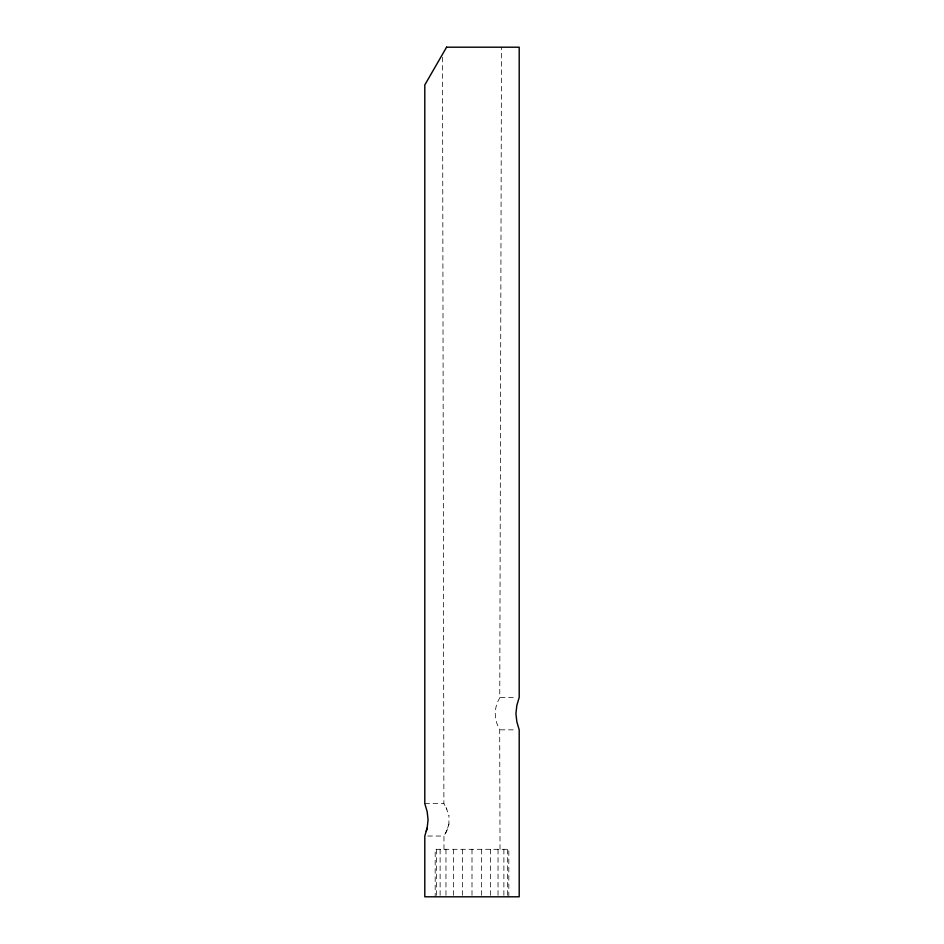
<?xml version="1.0" encoding="UTF-8"?>
<svg xmlns="http://www.w3.org/2000/svg" width="944" height="944" viewBox="0 0 944 944"><rect width="100%" height="100%" fill="white"/><g stroke="black" fill="none" stroke-linecap="round" stroke-linejoin="round"><path stroke-width="0.71" stroke-dasharray="4.72 3.54" d="M500.025 849.305L499.695 729.275C493.759 719.729 493.806 707.469 499.754 697.935L501.5 47.2M443.975 849.305L443.951 836.03L446.642 831.275L448.931 824.006L448.919 815.604M446.89 830.46L444.895 834.213M448.931 824.006L447.692 827.912M500.308 697.38L516.297 697.38M500.249 729.83L516.285 729.83M424.8 803.58L443.892 803.58L446.854 809.15M427.75 836.03L443.951 836.03M446.099 807.427L448.919 815.604M442.524 57.195L443.892 803.58M508.816 896.8L508.816 849.305L435.184 849.305L435.184 896.8M507.565 849.305L507.565 896.8M503.884 849.305L503.884 896.8M498.031 849.305L498.031 896.8M490.408 849.305L490.408 896.8M481.523 849.305L481.523 896.8M472 849.305L472 896.8M462.477 849.305L462.477 896.8M453.592 849.305L453.592 896.8M445.969 849.305L445.969 896.8M440.116 849.305L440.116 896.8M436.435 849.305L436.435 896.8"/><path stroke-width="1.42" d="M446.453 47.2L519.2 47.2L519.2 697.38L516.828 705.498L515.931 713.605L516.828 721.712L519.2 729.83L519.2 896.8L424.8 896.8L424.8 836.03L427.172 827.912L428.069 819.805L427.172 811.687L424.8 803.58L424.8 84.936L446.583 47.2M426.31 831.275L426.653 829.54M426.771 829.162L427.172 827.912"/></g></svg>
